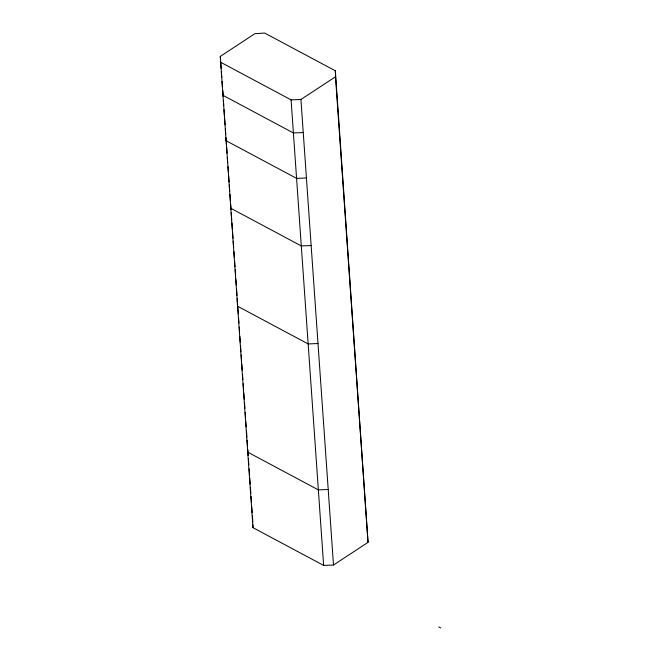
<?xml version="1.0" encoding="UTF-8"?>
<svg xmlns="http://www.w3.org/2000/svg" width="661" height="661" viewBox="0 0 661 661"><rect width="100%" height="100%" fill="white"/><g stroke="black" fill="none" stroke-linecap="round" stroke-linejoin="round"><path stroke-width="0.99" d="M220.287 56.408L254.832 33.711L264.681 33.05L335.35 70.801L368.037 542.334L333.491 565.023L323.634 565.411L252.973 527.668L220.287 56.408L220.427 58.408M220.419 62.126L291.088 99.877L300.937 99.489L335.482 76.792L335.35 70.801M303.25 132.564L293.393 132.952L222.732 95.201L222.617 90.433M306.431 177.983L296.574 178.363L225.905 140.619L225.839 137.761M311.149 245.553L301.3 245.942L230.631 208.19L230.54 204.373M318.007 343.538L308.15 343.927L237.481 306.183L237.349 300.458M328.211 489.495L318.354 489.884L247.685 452.132L247.644 450.232M438.813 626.934L440.713 627.95M335.482 76.792L368.037 542.334M300.937 99.489L333.491 565.023M291.088 99.877L323.634 565.411M220.708 62.415L221.129 68.43M221.336 71.438L221.757 77.453M222.038 81.46L222.46 87.475M222.666 90.491L223.096 96.547M223.377 100.579L223.724 105.628M224.013 109.668L224.434 115.725M224.649 118.749L225.07 124.805M225.351 128.837L225.707 133.886M225.988 137.967L226.417 144.115M226.632 147.18L227.062 153.327M227.351 157.417L227.706 162.54M227.995 166.638L228.351 171.753M228.64 175.851L229.07 181.99M229.284 185.063L229.714 191.211M229.929 194.276L230.359 200.423M230.573 203.489L231.003 209.611M231.21 212.677L231.714 219.824M231.928 222.881L232.358 229.012M232.573 232.069L232.994 238.191M233.209 241.257L233.639 247.379M233.928 251.461L234.358 257.592M234.564 260.649L234.994 266.78M235.209 269.837L235.638 275.959M235.853 279.025L236.283 285.147M236.564 289.229L236.993 295.36M237.208 298.417L237.638 304.572M237.853 307.654L238.282 313.826M238.571 317.933L238.935 323.072M239.224 327.187L239.579 332.326M239.869 336.432L240.298 342.605M240.513 345.686L240.943 351.85M241.158 354.932L241.595 361.104M241.81 364.186L242.24 370.35M242.529 374.465L242.884 379.604M243.174 383.719L243.603 389.883M243.818 392.965L244.248 399.137M244.471 402.219L244.9 408.382M245.19 412.497L245.545 417.636M245.834 421.743L246.189 426.882M246.479 430.997L246.908 437.161M247.123 440.251L247.561 446.415M247.776 449.48L248.197 455.603M248.412 458.66L248.842 464.79M249.131 468.872L249.552 474.995M249.767 478.052L250.197 484.183M250.412 487.24L250.841 493.362M251.056 496.428L251.486 502.55M251.767 506.632L252.196 512.754M252.411 515.82L252.841 521.942M252.907 524.801L252.973 527.668"/></g></svg>
